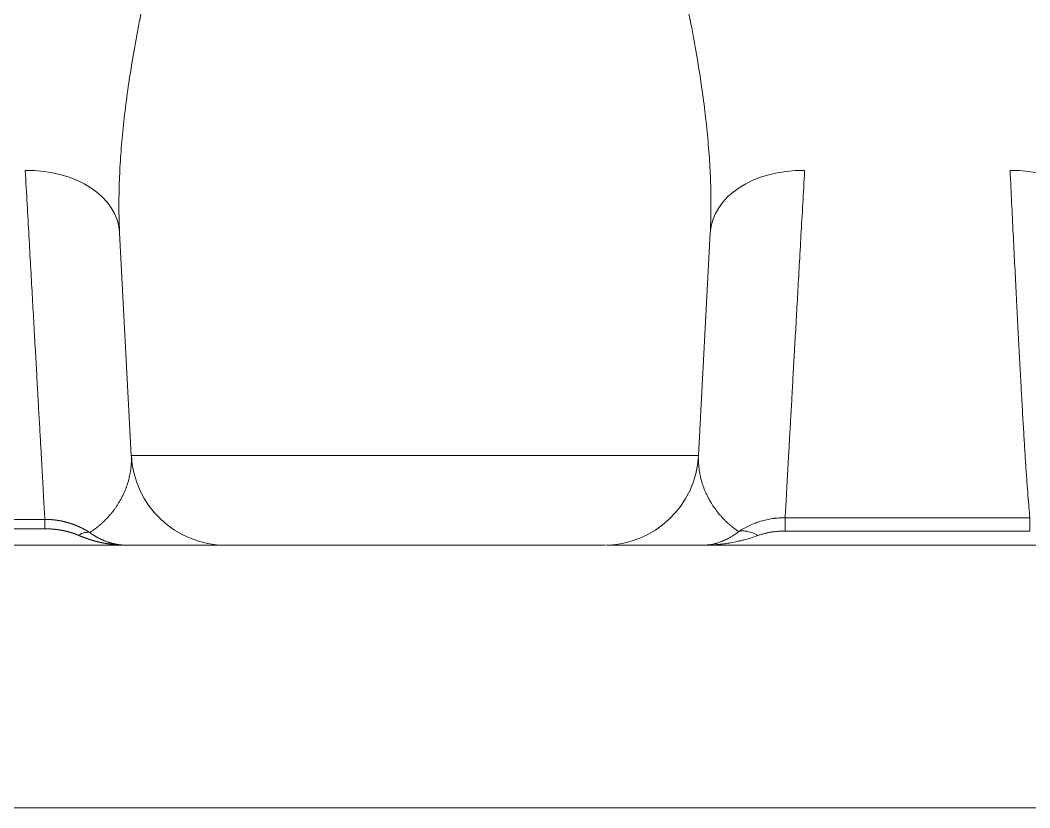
# Model space of a CAD drawing. Header units: millimetres. Extents: x 4664 to 8864, y -38 to 2932.
# Drawn here: x 5181.1 to 5292.7, y 997.1 to 1084.1 of the extents above; entities that cross this region are included whole.
import ezdxf

# ---------------------------------------------------------------- set-up
doc = ezdxf.new("R2010")
doc.units = ezdxf.units.MM

msp = doc.modelspace()

# ---------------------------------------------------------------- linework, layer by layer
at = {"lineweight": 5}
for p, q in [((5193.39, 1035.98), (5192.1, 1060.61)), ((5256.09, 1035.98), (5257.38, 1060.61)), ((5193.39, 1035.98), (5256.09, 1035.98)), ((5171.11, 1028.94), (5183.84, 1028.94)), ((5183.84, 1027.9), (5183.84, 1028.94)), ((5265.65, 1029.12), (5292.7, 1029.12)), ((5183.84, 1027.9), (5171.11, 1027.9)), ((5292.7, 1027.65), (5265.65, 1027.65)), ((5192.86, 1026.08), (5136.52, 1026.08)), ((5245.65, 1026.08), (5203.83, 1026.08)), ((5301.82, 1026.08), (5256.52, 1026.08)), ((5120.81, 997.06), (5546.38, 997.06))]:
    msp.add_line(p, q, dxfattribs=at)
for centre, start, end in [((5203.83, 1036.53), 183, 270), ((5245.65, 1036.53), 270, 357)]:
    msp.add_arc(centre, 10.45, start, end, dxfattribs=at)
for centre, major_axis, ratio, start_param, end_param in [((5181.67, 1060.06), (-10.43, -0.55), 0.71063, 3.141593, 4.675164), ((5267.81, 1060.06), (-10.43, 0.55), 0.71063, 4.749614, 6.283185), ((5290.52, 1060.06), (-10.43, -0.55), 0.71063, 3.141593, 4.675164), ((5187.56, 1025.22), (1.49, 2.15), 0.541066, 0.194787, 0.908101)]:
    msp.add_ellipse(centre, major_axis=major_axis, ratio=ratio, start_param=start_param, end_param=end_param, dxfattribs=at)
for points, knots in [([(5211.73, 1162.59), (5211.74, 1162.03), (5211.75, 1160.9), (5211.72, 1159.2), (5211.66, 1157.48), (5211.55, 1155.75), (5211.4, 1154), (5211.22, 1152.24), (5211.07, 1151.05), (5210.94, 1150.16), (5210.88, 1149.71), (5210.8, 1149.19), (5210.76, 1148.92), (5210.74, 1148.79), (5210.73, 1148.73), (5210.73, 1148.69), (5210.72, 1148.68), (5210.72, 1148.67), (5210.72, 1148.67), (5210.72, 1148.66), (5210.72, 1148.66), (5210.72, 1148.66), (5210.72, 1148.66), (5210.72, 1148.66), (5210.72, 1148.66), (5210.56, 1147.62), (5210.38, 1146.56), (5209.97, 1144.4), (5209.75, 1143.29), (5209.27, 1141.04), (5209.02, 1139.89), (5208.6, 1138.14), (5208.46, 1137.55), (5208.24, 1136.65), (5208.13, 1136.2), (5208, 1135.68), (5207.93, 1135.41), (5207.9, 1135.28), (5207.88, 1135.21), (5207.87, 1135.18), (5207.87, 1135.16), (5207.87, 1135.15), (5207.87, 1135.15), (5207.87, 1135.15), (5207.87, 1135.15), (5207.87, 1135.15), (5207.87, 1135.15), (5207.87, 1135.15), (5207.87, 1135.15), (5207.61, 1134.14), (5207.35, 1133.13), (5206.81, 1131.08), (5206.53, 1130.05), (5205.95, 1127.96), (5205.66, 1126.9), (5205.06, 1124.77), (5204.75, 1123.7), (5204.13, 1121.52), (5203.81, 1120.43), (5203.17, 1118.22), (5202.85, 1117.1), (5202.19, 1114.84), (5201.86, 1113.71), (5201.37, 1111.99), (5201.2, 1111.41), (5200.95, 1110.54), (5200.83, 1110.11), (5200.68, 1109.6), (5200.61, 1109.34), (5200.57, 1109.22), (5200.56, 1109.15), (5200.55, 1109.12), (5200.54, 1109.1), (5200.54, 1109.1), (5200.54, 1109.09), (5200.54, 1109.09), (5200.54, 1109.09), (5200.54, 1109.09), (5200.54, 1109.09), (5200.54, 1109.09), (5200.22, 1107.98), (5199.6, 1105.77), (5198.71, 1102.51), (5197.85, 1099.31), (5197.31, 1097.21), (5196.79, 1095.13), (5196.53, 1094.1), (5196.04, 1092.05), (5195.8, 1091.04), (5195.34, 1089.03), (5195.13, 1088.03), (5194.81, 1086.55), (5194.71, 1086.05), (5194.56, 1085.32), (5194.48, 1084.95), (5194.4, 1084.53), (5194.36, 1084.32), (5194.34, 1084.21), (5194.32, 1084.16), (5194.32, 1084.13), (5194.32, 1084.12), (5194.32, 1084.11), (5194.32, 1084.11), (5194.31, 1084.1), (5194.31, 1084.1), (5194.31, 1084.1), (5194.31, 1084.1), (5194.31, 1084.1), (5194.31, 1084.1), (5194.09, 1082.97), (5193.89, 1081.86), (5193.51, 1079.68), (5193.33, 1078.6), (5193.01, 1076.5), (5192.87, 1075.46), (5192.62, 1073.43), (5192.51, 1072.43), (5192.32, 1070.47), (5192.24, 1069.51), (5192.12, 1067.63), (5192.08, 1066.7), (5192.03, 1064.9), (5192.02, 1064.01), (5192.03, 1062.28), (5192.06, 1061.43), (5192.1, 1060.61)], [0, 0, 0, 0, 0.015625, 0.03125, 0.046875, 0.0625, 0.078125, 0.09375, 0.109375, 0.109375, 0.117187, 0.121094, 0.123047, 0.124023, 0.124512, 0.124756, 0.124878, 0.124939, 0.124969, 0.124985, 0.124992, 0.124996, 0.124998, 0.124998, 0.125, 0.125, 0.15625, 0.15625, 0.1875, 0.1875, 0.21875, 0.21875, 0.234375, 0.234375, 0.242187, 0.246094, 0.248047, 0.249023, 0.249512, 0.249756, 0.249878, 0.249939, 0.249969, 0.249985, 0.249992, 0.249996, 0.249998, 0.249998, 0.25, 0.25, 0.28125, 0.28125, 0.3125, 0.3125, 0.34375, 0.34375, 0.375, 0.375, 0.40625, 0.40625, 0.4375, 0.4375, 0.46875, 0.46875, 0.484375, 0.484375, 0.492187, 0.496094, 0.498047, 0.499023, 0.499512, 0.499756, 0.499878, 0.499939, 0.499969, 0.499985, 0.499992, 0.499996, 0.499996, 0.5, 0.5, 0.53125, 0.5625, 0.59375, 0.625, 0.625, 0.65625, 0.65625, 0.6875, 0.6875, 0.71875, 0.71875, 0.734375, 0.734375, 0.742187, 0.746094, 0.748047, 0.749023, 0.749512, 0.749756, 0.749878, 0.749939, 0.749969, 0.749985, 0.749992, 0.749996, 0.749998, 0.749998, 0.75, 0.75, 0.78125, 0.78125, 0.8125, 0.8125, 0.84375, 0.84375, 0.875, 0.875, 0.90625, 0.90625, 0.9375, 0.9375, 0.96875, 0.96875, 1, 1, 1, 1]), ([(5257.38, 1060.61), (5257.42, 1061.43), (5257.47, 1063.13), (5257.45, 1064.9), (5257.4, 1066.7), (5257.36, 1067.63), (5257.24, 1069.51), (5257.16, 1070.47), (5256.97, 1072.43), (5256.86, 1073.42), (5256.61, 1075.46), (5256.47, 1076.49), (5256.15, 1078.6), (5255.97, 1079.68), (5255.69, 1081.31), (5255.54, 1082.14), (5255.36, 1083.12), (5255.26, 1083.61), (5255.21, 1083.85), (5255.19, 1083.98), (5255.18, 1084.04), (5255.17, 1084.07), (5255.17, 1084.09), (5255.17, 1084.09), (5255.17, 1084.1), (5255.17, 1084.1), (5255.17, 1084.1), (5255.17, 1084.1), (5255.17, 1084.1), (5255.17, 1084.1), (5255.17, 1084.1), (5254.98, 1085.07), (5254.77, 1086.05), (5254.35, 1088.03), (5254.13, 1089.02), (5253.68, 1091.03), (5253.44, 1092.05), (5252.95, 1094.09), (5252.69, 1095.13), (5252.17, 1097.21), (5251.63, 1099.31), (5250.77, 1102.51), (5250.18, 1104.68), (5249.72, 1106.32), (5249.49, 1107.15), (5249.22, 1108.11), (5249.08, 1108.6), (5249.01, 1108.84), (5248.98, 1108.96), (5248.96, 1109.02), (5248.95, 1109.05), (5248.95, 1109.07), (5248.95, 1109.08), (5248.94, 1109.08), (5248.94, 1109.08), (5248.94, 1109.08), (5248.94, 1109.08), (5248.94, 1109.08), (5248.94, 1109.08), (5248.61, 1110.25), (5248.28, 1111.41), (5247.62, 1113.7), (5247.29, 1114.84), (5246.64, 1117.09), (5246.31, 1118.21), (5245.67, 1120.42), (5245.35, 1121.52), (5244.73, 1123.69), (5244.42, 1124.76), (5243.82, 1126.89), (5243.53, 1127.95), (5242.96, 1130.04), (5242.68, 1131.07), (5242.27, 1132.61), (5242.13, 1133.12), (5241.94, 1133.88), (5241.84, 1134.26), (5241.73, 1134.7), (5241.67, 1134.92), (5241.64, 1135.03), (5241.63, 1135.08), (5241.62, 1135.11), (5241.62, 1135.13), (5241.62, 1135.13), (5241.62, 1135.14), (5241.61, 1135.14), (5241.61, 1135.14), (5241.61, 1135.14), (5241.61, 1135.14), (5241.61, 1135.14), (5241.61, 1135.14), (5241.31, 1136.35), (5241.01, 1137.54), (5240.46, 1139.88), (5240.21, 1141.03), (5239.73, 1143.28), (5239.51, 1144.39), (5239.2, 1146.01), (5239.11, 1146.55), (5238.97, 1147.34), (5238.9, 1147.74), (5238.83, 1148.2), (5238.79, 1148.43), (5238.78, 1148.54), (5238.77, 1148.6), (5238.76, 1148.62), (5238.76, 1148.64), (5238.76, 1148.65), (5238.76, 1148.65), (5238.76, 1148.65), (5238.76, 1148.65), (5238.76, 1148.65), (5238.76, 1148.65), (5238.76, 1148.65), (5238.76, 1148.65), (5238.66, 1149.25), (5238.49, 1150.45), (5238.26, 1152.23), (5238.08, 1154), (5237.93, 1155.74), (5237.82, 1157.48), (5237.76, 1159.2), (5237.73, 1160.9), (5237.74, 1162.03), (5237.75, 1162.59)], [0, 0, 0, 0, 0.03125, 0.0625, 0.0625, 0.09375, 0.09375, 0.125, 0.125, 0.15625, 0.15625, 0.1875, 0.1875, 0.21875, 0.21875, 0.234375, 0.242187, 0.246094, 0.248047, 0.249023, 0.249512, 0.249756, 0.249878, 0.249939, 0.249969, 0.249985, 0.249992, 0.249996, 0.249998, 0.249998, 0.25, 0.25, 0.28125, 0.28125, 0.3125, 0.3125, 0.34375, 0.34375, 0.375, 0.375, 0.40625, 0.4375, 0.46875, 0.46875, 0.484375, 0.492187, 0.496094, 0.498047, 0.499023, 0.499512, 0.499756, 0.499878, 0.499939, 0.499969, 0.499985, 0.499992, 0.499996, 0.499996, 0.5, 0.5, 0.53125, 0.53125, 0.5625, 0.5625, 0.59375, 0.59375, 0.625, 0.625, 0.65625, 0.65625, 0.6875, 0.6875, 0.71875, 0.71875, 0.734375, 0.734375, 0.742187, 0.746094, 0.748047, 0.749023, 0.749512, 0.749756, 0.749878, 0.749939, 0.749969, 0.749985, 0.749992, 0.749996, 0.749998, 0.749998, 0.75, 0.75, 0.78125, 0.78125, 0.8125, 0.8125, 0.84375, 0.84375, 0.859375, 0.859375, 0.867187, 0.871094, 0.873047, 0.874023, 0.874512, 0.874756, 0.874878, 0.874939, 0.874969, 0.874985, 0.874992, 0.874996, 0.874998, 0.874998, 0.875, 0.875, 0.890625, 0.90625, 0.921875, 0.9375, 0.953125, 0.96875, 0.984375, 1, 1, 1, 1]), ([(5183.84, 1028.94), (5183.82, 1029.27), (5183.78, 1030.01), (5183.7, 1031.3), (5183.62, 1032.77), (5183.53, 1034.43), (5183.43, 1036.27), (5183.31, 1038.3), (5183.23, 1039.77), (5183.16, 1040.92), (5183.14, 1041.32), (5183.11, 1041.91), (5183.09, 1042.22), (5183.07, 1042.57), (5183.06, 1042.75), (5183.06, 1042.84), (5183.05, 1042.89), (5183.05, 1042.91), (5183.05, 1042.92), (5183.05, 1042.93), (5183.05, 1042.93), (5183.05, 1042.93), (5183.05, 1042.93), (5183.05, 1042.93), (5183.05, 1042.93), (5183.05, 1042.93), (5183.05, 1042.93), (5183.01, 1043.72), (5182.96, 1044.54), (5182.87, 1046.22), (5182.82, 1047.1), (5182.71, 1048.91), (5182.66, 1049.84), (5182.55, 1051.77), (5182.5, 1052.76), (5182.38, 1054.81), (5182.32, 1055.86), (5182.2, 1058.02), (5182.14, 1059.14), (5182.01, 1061.42), (5181.95, 1062.59), (5181.81, 1065), (5181.74, 1066.23), (5181.67, 1067.49)], [0, 0, 0, 0, 0.0625, 0.125, 0.1875, 0.25, 0.3125, 0.375, 0.4375, 0.4375, 0.46875, 0.46875, 0.484375, 0.492188, 0.496094, 0.498047, 0.499023, 0.499512, 0.499756, 0.499878, 0.499939, 0.499969, 0.499985, 0.499992, 0.499996, 0.499996, 0.5, 0.5, 0.5625, 0.5625, 0.625, 0.625, 0.6875, 0.6875, 0.75, 0.75, 0.8125, 0.8125, 0.875, 0.875, 0.9375, 0.9375, 1, 1, 1, 1]), ([(5267.81, 1067.49), (5267.74, 1066.24), (5267.67, 1065.02), (5267.54, 1062.65), (5267.47, 1061.49), (5267.34, 1059.22), (5267.28, 1058.12), (5267.16, 1055.97), (5267.1, 1054.93), (5266.99, 1052.9), (5266.93, 1051.92), (5266.83, 1050), (5266.77, 1049.08), (5266.67, 1047.28), (5266.62, 1046.41), (5266.53, 1044.73), (5266.48, 1043.92), (5266.43, 1042.94), (5266.42, 1042.7), (5266.4, 1042.44), (5266.4, 1042.35), (5266.39, 1042.31), (5266.39, 1042.29), (5266.39, 1042.28), (5266.39, 1042.28), (5266.39, 1042.28), (5266.39, 1042.28), (5266.39, 1042.28), (5266.39, 1042.28), (5266.39, 1042.28), (5266.39, 1042.28), (5266.39, 1042.17), (5266.36, 1041.67), (5266.33, 1041.18), (5266.27, 1040.03), (5266.18, 1038.56), (5266.07, 1036.53), (5265.96, 1034.68), (5265.87, 1033.01), (5265.79, 1031.53), (5265.71, 1030.22), (5265.67, 1029.47), (5265.65, 1029.12)], [0, 0, 0, 0, 0.0625, 0.0625, 0.125, 0.125, 0.1875, 0.1875, 0.25, 0.25, 0.3125, 0.3125, 0.375, 0.375, 0.4375, 0.4375, 0.5, 0.5, 0.515625, 0.519531, 0.521484, 0.522461, 0.522949, 0.52301, 0.523041, 0.523048, 0.523048, 0.523056, 0.523056, 0.523071, 0.523193, 0.523438, 0.53125, 0.5625, 0.5625, 0.625, 0.6875, 0.75, 0.8125, 0.875, 0.9375, 1, 1, 1, 1]), ([(5292.7, 1029.12), (5292.66, 1029.47), (5292.6, 1030.24), (5292.49, 1031.56), (5292.38, 1033.06), (5292.26, 1034.73), (5292.14, 1036.58), (5292.02, 1038.59), (5291.93, 1040.05), (5291.87, 1041.18), (5291.83, 1041.76), (5291.8, 1042.35), (5291.78, 1042.65), (5291.78, 1042.75), (5291.77, 1042.95), (5291.72, 1043.86), (5291.62, 1045.64), (5291.47, 1048.31), (5291.33, 1051.14), (5291.18, 1054.12), (5291.02, 1057.24), (5290.86, 1060.51), (5290.69, 1063.92), (5290.58, 1066.29), (5290.52, 1067.49)], [0, 0, 0, 0, 0.0625, 0.125, 0.1875, 0.25, 0.3125, 0.375, 0.4375, 0.4375, 0.46875, 0.484375, 0.484375, 0.492188, 0.492188, 0.5, 0.5625, 0.625, 0.6875, 0.75, 0.8125, 0.875, 0.9375, 1, 1, 1, 1]), ([(5188.79, 1027.48), (5188.8, 1027.48), (5188.81, 1027.49), (5188.83, 1027.5), (5188.84, 1027.51), (5188.86, 1027.52), (5188.88, 1027.54), (5188.89, 1027.55), (5188.91, 1027.56), (5188.93, 1027.57), (5188.94, 1027.58), (5188.96, 1027.59), (5188.98, 1027.6), (5188.99, 1027.61), (5189.01, 1027.62), (5189.03, 1027.63), (5189.04, 1027.64), (5189.06, 1027.66), (5189.07, 1027.67), (5189.09, 1027.68), (5189.11, 1027.69), (5189.12, 1027.7), (5189.14, 1027.71), (5189.15, 1027.72), (5189.17, 1027.73), (5189.19, 1027.74), (5189.2, 1027.75), (5189.22, 1027.77), (5189.23, 1027.78), (5189.25, 1027.79), (5189.26, 1027.8), (5189.28, 1027.81), (5189.3, 1027.82), (5189.31, 1027.83), (5189.33, 1027.84), (5189.34, 1027.85), (5189.36, 1027.87), (5189.37, 1027.88), (5189.39, 1027.89), (5189.4, 1027.9), (5189.42, 1027.91), (5189.43, 1027.92), (5189.45, 1027.93), (5189.46, 1027.94), (5189.48, 1027.96), (5189.49, 1027.97), (5189.51, 1027.98), (5189.52, 1027.99), (5189.54, 1028), (5189.55, 1028.01), (5189.56, 1028.02), (5189.58, 1028.03), (5189.59, 1028.05), (5189.61, 1028.06), (5189.62, 1028.07), (5189.64, 1028.08), (5189.65, 1028.09), (5189.66, 1028.1), (5189.68, 1028.11), (5189.69, 1028.12), (5189.71, 1028.14), (5189.72, 1028.15), (5189.73, 1028.16), (5189.75, 1028.17), (5189.76, 1028.18), (5189.78, 1028.19), (5189.79, 1028.2), (5189.8, 1028.21), (5189.82, 1028.23), (5189.83, 1028.24), (5189.84, 1028.25), (5189.86, 1028.26), (5189.87, 1028.27), (5189.88, 1028.28), (5189.9, 1028.29), (5189.91, 1028.3), (5189.92, 1028.32), (5189.94, 1028.33), (5189.95, 1028.34), (5189.96, 1028.35), (5189.98, 1028.36), (5189.99, 1028.37), (5190, 1028.38), (5190.01, 1028.39), (5190.03, 1028.41), (5190.04, 1028.42), (5190.05, 1028.43), (5190.07, 1028.44), (5190.08, 1028.45), (5190.09, 1028.46), (5190.1, 1028.47), (5190.12, 1028.48), (5190.13, 1028.5), (5190.14, 1028.51), (5190.15, 1028.52), (5190.16, 1028.53), (5190.18, 1028.54), (5190.19, 1028.55), (5190.2, 1028.56), (5190.21, 1028.57), (5190.23, 1028.58), (5190.24, 1028.6), (5190.25, 1028.61), (5190.26, 1028.62), (5190.27, 1028.63), (5190.28, 1028.64), (5190.3, 1028.65), (5190.31, 1028.66), (5190.32, 1028.67), (5190.33, 1028.68), (5190.34, 1028.7), (5190.35, 1028.71), (5190.37, 1028.72), (5190.38, 1028.73), (5190.39, 1028.74), (5190.4, 1028.75), (5190.41, 1028.76), (5190.42, 1028.77), (5190.43, 1028.78), (5190.44, 1028.79), (5190.46, 1028.81), (5190.47, 1028.82), (5190.48, 1028.83), (5190.49, 1028.84), (5190.5, 1028.85), (5190.51, 1028.86), (5190.52, 1028.87), (5190.53, 1028.88), (5190.54, 1028.89), (5190.55, 1028.9), (5190.56, 1028.91), (5190.57, 1028.92), (5190.58, 1028.94), (5190.68, 1029.03), (5190.85, 1029.22), (5191.09, 1029.49), (5191.32, 1029.77), (5191.53, 1030.05), (5191.72, 1030.33), (5191.9, 1030.61), (5192.05, 1030.85), (5192.17, 1031.05), (5192.26, 1031.22), (5192.35, 1031.39), (5192.44, 1031.56), (5192.52, 1031.73), (5192.6, 1031.9), (5192.67, 1032.07), (5192.74, 1032.24), (5192.81, 1032.41), (5192.87, 1032.58), (5192.93, 1032.75), (5192.98, 1032.91), (5193.04, 1033.08), (5193.1, 1033.3), (5193.17, 1033.58), (5193.24, 1033.91), (5193.3, 1034.24), (5193.35, 1034.58), (5193.38, 1034.92), (5193.4, 1035.21), (5193.4, 1035.44), (5193.4, 1035.59), (5193.4, 1035.71), (5193.4, 1035.79), (5193.4, 1035.85), (5193.4, 1035.88), (5193.4, 1035.91), (5193.4, 1035.93), (5193.4, 1035.95), (5193.39, 1035.96), (5193.39, 1035.96), (5193.39, 1035.97), (5193.39, 1035.97), (5193.39, 1035.98), (5193.39, 1035.98), (5193.39, 1035.98), (5193.39, 1035.98), (5193.39, 1035.98)], [0, 0, 0, 0, 0.002215, 0.004426, 0.006632, 0.008832, 0.011028, 0.01322, 0.015406, 0.017587, 0.019764, 0.021936, 0.024103, 0.026265, 0.028422, 0.030575, 0.032722, 0.034865, 0.037003, 0.039136, 0.041264, 0.043387, 0.045506, 0.047619, 0.049728, 0.051832, 0.053931, 0.056025, 0.058115, 0.060199, 0.062279, 0.064354, 0.066424, 0.068489, 0.070549, 0.072604, 0.074655, 0.0767, 0.078741, 0.080777, 0.082808, 0.084834, 0.086855, 0.088871, 0.090883, 0.09289, 0.094891, 0.096888, 0.09888, 0.100867, 0.10285, 0.104827, 0.1068, 0.108767, 0.11073, 0.112688, 0.114641, 0.116589, 0.118532, 0.120471, 0.122404, 0.124333, 0.126256, 0.128175, 0.130089, 0.131998, 0.133902, 0.135802, 0.137696, 0.139586, 0.14147, 0.14335, 0.145225, 0.147094, 0.148959, 0.15082, 0.152675, 0.154525, 0.15637, 0.158211, 0.160047, 0.161877, 0.163703, 0.165524, 0.16734, 0.169151, 0.170957, 0.172758, 0.174555, 0.176346, 0.178133, 0.179914, 0.181691, 0.183463, 0.18523, 0.186992, 0.188749, 0.190501, 0.192248, 0.19399, 0.195727, 0.19746, 0.199187, 0.20091, 0.202628, 0.20434, 0.206048, 0.207751, 0.209449, 0.211142, 0.21283, 0.214513, 0.216191, 0.217865, 0.219533, 0.221196, 0.222855, 0.224508, 0.226157, 0.227801, 0.229439, 0.231073, 0.232702, 0.234326, 0.235945, 0.237559, 0.239168, 0.240772, 0.242371, 0.243965, 0.245555, 0.247139, 0.248718, 0.250293, 0.289638, 0.327782, 0.364719, 0.400444, 0.434953, 0.468239, 0.500297, 0.519764, 0.538982, 0.55795, 0.576668, 0.595135, 0.61335, 0.631313, 0.649023, 0.666479, 0.683681, 0.700628, 0.71732, 0.733754, 0.749932, 0.782356, 0.813984, 0.84481, 0.874831, 0.90655, 0.937367, 0.953132, 0.968669, 0.976527, 0.984331, 0.988253, 0.992165, 0.994123, 0.996082, 0.99706, 0.998041, 0.99856, 0.998999, 0.999358, 0.999638, 0.999838, 0.999959, 1, 1, 1, 1]), ([(5256.07, 1035.62), (5256.07, 1035.61), (5256.07, 1035.55), (5256.08, 1035.42), (5256.08, 1035.18), (5256.1, 1034.88), (5256.14, 1034.52), (5256.19, 1034.18), (5256.25, 1033.84), (5256.33, 1033.49), (5256.42, 1033.15), (5256.53, 1032.8), (5256.65, 1032.46), (5256.79, 1032.11), (5256.94, 1031.76), (5257.11, 1031.41), (5257.3, 1031.06), (5257.46, 1030.79), (5257.59, 1030.58), (5257.68, 1030.44), (5257.78, 1030.3), (5257.87, 1030.16), (5257.98, 1030.02), (5258.08, 1029.88), (5258.19, 1029.74), (5258.31, 1029.59), (5258.42, 1029.45), (5258.55, 1029.31), (5258.67, 1029.17), (5258.8, 1029.03), (5258.94, 1028.89), (5259.04, 1028.79), (5259.1, 1028.73), (5259.12, 1028.71), (5259.14, 1028.69), (5259.16, 1028.67), (5259.19, 1028.65), (5259.21, 1028.63), (5259.23, 1028.61), (5259.25, 1028.58), (5259.28, 1028.56), (5259.3, 1028.54), (5259.32, 1028.52), (5259.35, 1028.5), (5259.37, 1028.48), (5259.4, 1028.45), (5259.42, 1028.43), (5259.45, 1028.41), (5259.47, 1028.39), (5259.49, 1028.37), (5259.52, 1028.35), (5259.55, 1028.32), (5259.57, 1028.3), (5259.6, 1028.28), (5259.62, 1028.26), (5259.65, 1028.24), (5259.68, 1028.21), (5259.7, 1028.19), (5259.73, 1028.17), (5259.76, 1028.15), (5259.79, 1028.12), (5259.81, 1028.1), (5259.84, 1028.08), (5259.87, 1028.06), (5259.9, 1028.03), (5259.93, 1028.01), (5259.96, 1027.99), (5259.99, 1027.97), (5260.01, 1027.95), (5260.04, 1027.92), (5260.07, 1027.9), (5260.1, 1027.88), (5260.14, 1027.86), (5260.17, 1027.83), (5260.2, 1027.81), (5260.23, 1027.79), (5260.26, 1027.77), (5260.29, 1027.74), (5260.32, 1027.72), (5260.36, 1027.7), (5260.39, 1027.68), (5260.42, 1027.65), (5260.45, 1027.63), (5260.49, 1027.61), (5260.51, 1027.6), (5260.52, 1027.59)], [0, 0, 0, 0, 0.000816, 0.017852, 0.035159, 0.068947, 0.103767, 0.136655, 0.170459, 0.205173, 0.240792, 0.276441, 0.313261, 0.351245, 0.390386, 0.430678, 0.472116, 0.514693, 0.531961, 0.549589, 0.567579, 0.585927, 0.604635, 0.6237, 0.643123, 0.662902, 0.683037, 0.703526, 0.72437, 0.745567, 0.767117, 0.789018, 0.792336, 0.795679, 0.799048, 0.802443, 0.805863, 0.809309, 0.81278, 0.816277, 0.8198, 0.823348, 0.826922, 0.830522, 0.834147, 0.837797, 0.841473, 0.845175, 0.848902, 0.852655, 0.856433, 0.860237, 0.864066, 0.867921, 0.871801, 0.875707, 0.879638, 0.883594, 0.887576, 0.891583, 0.895616, 0.899674, 0.903758, 0.907867, 0.912001, 0.916161, 0.920346, 0.924556, 0.928792, 0.933053, 0.937339, 0.941651, 0.945988, 0.95035, 0.954737, 0.95915, 0.963588, 0.968051, 0.97254, 0.977053, 0.981592, 0.986156, 0.990746, 0.99536, 1, 1, 1, 1]), ([(5183.84, 1028.94), (5183.84, 1028.94), (5183.86, 1028.94), (5183.88, 1028.94), (5183.89, 1028.94), (5183.91, 1028.94), (5183.93, 1028.94), (5183.95, 1028.94), (5183.97, 1028.93), (5183.99, 1028.93), (5184.01, 1028.93), (5184.03, 1028.93), (5184.04, 1028.93), (5184.06, 1028.93), (5184.08, 1028.93), (5184.1, 1028.93), (5184.12, 1028.93), (5184.14, 1028.93), (5184.16, 1028.93), (5184.18, 1028.93), (5184.19, 1028.93), (5184.21, 1028.93), (5184.23, 1028.93), (5184.25, 1028.93), (5184.27, 1028.93), (5184.29, 1028.93), (5184.31, 1028.92), (5184.33, 1028.92), (5184.34, 1028.92), (5184.36, 1028.92), (5184.38, 1028.92), (5184.4, 1028.92), (5184.42, 1028.92), (5184.44, 1028.92), (5184.46, 1028.92), (5184.47, 1028.91), (5184.49, 1028.91), (5184.51, 1028.91), (5184.53, 1028.91), (5184.55, 1028.91), (5184.57, 1028.91), (5184.59, 1028.91), (5184.6, 1028.9), (5184.62, 1028.9), (5184.64, 1028.9), (5184.66, 1028.9), (5184.68, 1028.9), (5184.7, 1028.9), (5184.71, 1028.89), (5184.73, 1028.89), (5184.75, 1028.89), (5184.77, 1028.89), (5184.79, 1028.89), (5184.81, 1028.89), (5184.82, 1028.88), (5184.84, 1028.88), (5184.86, 1028.88), (5184.88, 1028.88), (5184.9, 1028.88), (5184.92, 1028.87), (5184.93, 1028.87), (5184.95, 1028.87), (5184.97, 1028.87), (5184.99, 1028.86), (5185.01, 1028.86), (5185.03, 1028.86), (5185.04, 1028.86), (5185.06, 1028.85), (5185.08, 1028.85), (5185.1, 1028.85), (5185.12, 1028.85), (5185.14, 1028.84), (5185.15, 1028.84), (5185.17, 1028.84), (5185.19, 1028.84), (5185.21, 1028.83), (5185.23, 1028.83), (5185.24, 1028.83), (5185.26, 1028.83), (5185.28, 1028.82), (5185.3, 1028.82), (5185.32, 1028.82), (5185.33, 1028.81), (5185.35, 1028.81), (5185.37, 1028.81), (5185.39, 1028.81), (5185.41, 1028.8), (5185.42, 1028.8), (5185.44, 1028.8), (5185.46, 1028.79), (5185.48, 1028.79), (5185.5, 1028.79), (5185.51, 1028.78), (5185.53, 1028.78), (5185.55, 1028.78), (5185.57, 1028.77), (5185.58, 1028.77), (5185.6, 1028.77), (5185.62, 1028.76), (5185.64, 1028.76), (5185.66, 1028.76), (5185.67, 1028.75), (5185.69, 1028.75), (5185.71, 1028.74), (5185.73, 1028.74), (5185.74, 1028.74), (5185.76, 1028.73), (5185.78, 1028.73), (5185.8, 1028.73), (5185.81, 1028.72), (5185.83, 1028.72), (5185.85, 1028.71), (5185.87, 1028.71), (5185.88, 1028.71), (5185.9, 1028.7), (5185.92, 1028.7), (5185.94, 1028.69), (5185.95, 1028.69), (5185.97, 1028.69), (5185.99, 1028.68), (5186.01, 1028.68), (5186.02, 1028.67), (5186.04, 1028.67), (5186.06, 1028.66), (5186.08, 1028.66), (5186.09, 1028.66), (5186.11, 1028.65), (5186.13, 1028.65), (5186.15, 1028.64), (5186.16, 1028.64), (5186.18, 1028.63), (5186.2, 1028.63), (5186.21, 1028.62), (5186.23, 1028.62), (5186.25, 1028.62), (5186.27, 1028.61), (5186.28, 1028.61), (5186.3, 1028.6), (5186.32, 1028.6), (5186.33, 1028.59), (5186.35, 1028.59), (5186.37, 1028.58), (5186.38, 1028.58), (5186.4, 1028.57), (5186.42, 1028.57), (5186.44, 1028.56), (5186.45, 1028.56), (5186.47, 1028.55), (5186.5, 1028.54), (5186.53, 1028.53), (5186.56, 1028.52), (5186.6, 1028.51), (5186.63, 1028.5), (5186.66, 1028.49), (5186.69, 1028.48), (5186.72, 1028.47), (5186.75, 1028.46), (5186.78, 1028.45), (5186.81, 1028.44), (5186.84, 1028.43), (5186.88, 1028.42), (5186.91, 1028.41), (5186.94, 1028.4), (5186.97, 1028.39), (5187, 1028.38), (5187.03, 1028.37), (5187.06, 1028.35), (5187.09, 1028.34), (5187.12, 1028.33), (5187.15, 1028.32), (5187.18, 1028.31), (5187.21, 1028.3), (5187.23, 1028.29), (5187.26, 1028.27), (5187.29, 1028.26), (5187.32, 1028.25), (5187.35, 1028.24), (5187.38, 1028.23), (5187.41, 1028.21), (5187.44, 1028.2), (5187.47, 1028.19), (5187.49, 1028.18), (5187.52, 1028.17), (5187.55, 1028.15), (5187.58, 1028.14), (5187.61, 1028.13), (5187.63, 1028.12), (5187.66, 1028.1), (5187.69, 1028.09), (5187.72, 1028.08), (5187.74, 1028.06), (5187.77, 1028.05), (5187.8, 1028.04), (5187.83, 1028.03), (5187.85, 1028.01), (5187.88, 1028), (5187.91, 1027.99), (5187.93, 1027.97), (5187.96, 1027.96), (5187.99, 1027.95), (5188.01, 1027.93), (5188.04, 1027.92), (5188.06, 1027.91), (5188.09, 1027.89), (5188.12, 1027.88), (5188.14, 1027.86), (5188.17, 1027.85), (5188.19, 1027.84), (5188.22, 1027.82), (5188.24, 1027.81), (5188.27, 1027.8), (5188.29, 1027.78), (5188.32, 1027.77), (5188.34, 1027.75), (5188.37, 1027.74), (5188.39, 1027.73), (5188.42, 1027.71), (5188.44, 1027.7), (5188.47, 1027.68), (5188.49, 1027.67), (5188.51, 1027.65), (5188.54, 1027.64), (5188.56, 1027.63), (5188.58, 1027.61), (5188.61, 1027.6), (5188.63, 1027.58), (5188.66, 1027.57), (5188.68, 1027.55), (5188.7, 1027.54), (5188.72, 1027.52), (5188.75, 1027.51), (5188.77, 1027.5), (5188.78, 1027.49), (5188.79, 1027.48)], [0, 0, 0, 0, 0.003511, 0.007021, 0.01053, 0.014038, 0.017545, 0.021051, 0.024556, 0.028059, 0.031562, 0.035063, 0.038564, 0.042063, 0.045561, 0.049058, 0.052554, 0.056049, 0.059543, 0.063035, 0.066527, 0.070017, 0.073506, 0.076994, 0.080481, 0.083967, 0.087452, 0.090935, 0.094418, 0.097899, 0.101379, 0.104858, 0.108336, 0.111812, 0.115288, 0.118762, 0.122235, 0.125707, 0.129177, 0.132647, 0.136115, 0.139582, 0.143048, 0.146513, 0.149976, 0.153438, 0.156899, 0.160359, 0.163818, 0.167275, 0.170731, 0.174186, 0.17764, 0.181092, 0.184544, 0.187993, 0.191442, 0.19489, 0.198336, 0.201781, 0.205225, 0.208667, 0.212108, 0.215548, 0.218987, 0.222424, 0.22586, 0.229295, 0.232729, 0.236161, 0.239592, 0.243022, 0.24645, 0.249878, 0.253304, 0.256728, 0.260151, 0.263573, 0.266994, 0.270413, 0.273831, 0.277248, 0.280664, 0.284078, 0.287491, 0.290902, 0.294312, 0.297721, 0.301129, 0.304535, 0.30794, 0.311343, 0.314746, 0.318147, 0.321546, 0.324944, 0.328341, 0.331737, 0.335131, 0.338524, 0.341915, 0.345306, 0.348694, 0.352082, 0.355468, 0.358853, 0.362236, 0.365618, 0.368999, 0.372378, 0.375756, 0.379133, 0.382508, 0.385882, 0.389255, 0.392626, 0.395996, 0.399364, 0.402731, 0.406097, 0.409461, 0.412824, 0.416186, 0.419546, 0.422905, 0.426263, 0.429619, 0.432973, 0.436327, 0.439679, 0.443029, 0.446379, 0.449727, 0.453073, 0.456418, 0.459762, 0.463104, 0.466445, 0.469785, 0.473123, 0.47646, 0.479795, 0.48313, 0.486462, 0.489794, 0.493124, 0.496452, 0.499779, 0.506065, 0.512341, 0.518606, 0.524862, 0.531108, 0.537344, 0.54357, 0.549786, 0.555992, 0.562188, 0.568375, 0.574551, 0.580718, 0.586874, 0.593021, 0.599158, 0.605285, 0.611402, 0.617509, 0.623606, 0.629694, 0.635771, 0.641839, 0.647897, 0.653945, 0.659983, 0.666011, 0.67203, 0.678039, 0.684038, 0.690028, 0.696008, 0.701978, 0.707938, 0.713889, 0.71983, 0.725762, 0.731684, 0.737597, 0.7435, 0.749394, 0.755278, 0.761153, 0.767018, 0.772875, 0.778722, 0.784559, 0.790388, 0.796207, 0.802017, 0.807818, 0.81361, 0.819393, 0.825167, 0.830932, 0.836688, 0.842436, 0.848174, 0.853904, 0.859625, 0.865338, 0.871042, 0.876737, 0.882424, 0.888103, 0.893773, 0.899435, 0.905088, 0.910734, 0.916371, 0.922, 0.927622, 0.933235, 0.93884, 0.944438, 0.950028, 0.95561, 0.961185, 0.966752, 0.972311, 0.977864, 0.983408, 0.988946, 0.994477, 1, 1, 1, 1]), ([(5260.52, 1027.59), (5260.61, 1027.65), (5260.7, 1027.71), (5260.89, 1027.82), (5260.99, 1027.88), (5261.18, 1027.98), (5261.27, 1028.04), (5261.47, 1028.14), (5261.57, 1028.19), (5261.87, 1028.33), (5262.08, 1028.42), (5262.32, 1028.51), (5262.35, 1028.52), (5262.4, 1028.54), (5262.48, 1028.57), (5262.56, 1028.6), (5262.72, 1028.65), (5262.83, 1028.69), (5263.16, 1028.79), (5263.38, 1028.85), (5263.82, 1028.95), (5264.05, 1028.99), (5264.33, 1029.03), (5264.39, 1029.04), (5264.47, 1029.05), (5264.5, 1029.05), (5264.56, 1029.06), (5264.7, 1029.08), (5264.96, 1029.1), (5265.19, 1029.11), (5265.36, 1029.12), (5265.42, 1029.12), (5265.54, 1029.12), (5265.59, 1029.12), (5265.65, 1029.12)], [0, 0, 0, 0, 0.0625, 0.0625, 0.125, 0.125, 0.1875, 0.1875, 0.25, 0.25, 0.375, 0.375, 0.390625, 0.390625, 0.40625, 0.4375, 0.4375, 0.5, 0.5, 0.625, 0.625, 0.75, 0.75, 0.78125, 0.78125, 0.796875, 0.796875, 0.8125, 0.875, 0.9375, 0.9375, 0.96875, 0.96875, 1, 1, 1, 1]), ([(5265.65, 1027.65), (5265.65, 1027.74), (5265.65, 1027.92), (5265.65, 1028.09), (5265.65, 1028.25), (5265.65, 1028.32), (5265.65, 1028.46), (5265.65, 1028.53), (5265.65, 1028.66), (5265.65, 1028.71), (5265.65, 1028.82), (5265.65, 1028.87), (5265.65, 1028.96), (5265.65, 1029), (5265.65, 1029.07), (5265.65, 1029.1), (5265.65, 1029.12)], [0, 0, 0, 0, 0.125, 0.25, 0.25, 0.375, 0.375, 0.5, 0.5, 0.625, 0.625, 0.75, 0.75, 0.875, 0.875, 1, 1, 1, 1]), ([(5292.7, 1027.65), (5292.7, 1027.74), (5292.7, 1027.92), (5292.7, 1028.09), (5292.7, 1028.25), (5292.7, 1028.32), (5292.7, 1028.46), (5292.7, 1028.53), (5292.7, 1028.66), (5292.7, 1028.71), (5292.7, 1028.82), (5292.7, 1028.87), (5292.7, 1028.96), (5292.7, 1029), (5292.7, 1029.07), (5292.7, 1029.1), (5292.7, 1029.12)], [0, 0, 0, 0, 0.125, 0.25, 0.25, 0.375, 0.375, 0.5, 0.5, 0.625, 0.625, 0.75, 0.75, 0.875, 0.875, 1, 1, 1, 1]), ([(5187.56, 1027.17), (5187.55, 1027.18), (5187.55, 1027.18), (5187.53, 1027.18), (5187.52, 1027.19), (5187.51, 1027.19), (5187.5, 1027.2), (5187.49, 1027.2), (5187.48, 1027.21), (5187.46, 1027.21), (5187.45, 1027.22), (5187.44, 1027.22), (5187.43, 1027.23), (5187.42, 1027.23), (5187.41, 1027.24), (5187.39, 1027.24), (5187.38, 1027.25), (5187.37, 1027.25), (5187.36, 1027.26), (5187.35, 1027.26), (5187.33, 1027.27), (5187.32, 1027.27), (5187.31, 1027.28), (5187.3, 1027.28), (5187.28, 1027.29), (5187.27, 1027.29), (5187.26, 1027.3), (5187.25, 1027.3), (5187.24, 1027.31), (5187.22, 1027.31), (5187.21, 1027.31), (5187.2, 1027.32), (5187.19, 1027.32), (5187.17, 1027.33), (5187.16, 1027.33), (5187.15, 1027.34), (5187.14, 1027.34), (5187.12, 1027.35), (5187.11, 1027.35), (5187.1, 1027.36), (5187.09, 1027.36), (5187.07, 1027.37), (5187.06, 1027.37), (5187.05, 1027.37), (5187.03, 1027.38), (5187.02, 1027.38), (5187.01, 1027.39), (5187, 1027.39), (5186.98, 1027.4), (5186.97, 1027.4), (5186.96, 1027.41), (5186.94, 1027.41), (5186.93, 1027.41), (5186.92, 1027.42), (5186.9, 1027.42), (5186.89, 1027.43), (5186.88, 1027.43), (5186.87, 1027.44), (5186.85, 1027.44), (5186.84, 1027.44), (5186.83, 1027.45), (5186.81, 1027.45), (5186.8, 1027.46), (5186.79, 1027.46), (5186.77, 1027.47), (5186.76, 1027.47), (5186.74, 1027.47), (5186.73, 1027.48), (5186.72, 1027.48), (5186.7, 1027.49), (5186.69, 1027.49), (5186.68, 1027.5), (5186.66, 1027.5), (5186.65, 1027.5), (5186.64, 1027.51), (5186.62, 1027.51), (5186.61, 1027.52), (5186.59, 1027.52), (5186.58, 1027.52), (5186.57, 1027.53), (5186.55, 1027.53), (5186.54, 1027.54), (5186.52, 1027.54), (5186.51, 1027.54), (5186.5, 1027.55), (5186.48, 1027.55), (5186.47, 1027.55), (5186.45, 1027.56), (5186.44, 1027.56), (5186.43, 1027.57), (5186.41, 1027.57), (5186.4, 1027.57), (5186.38, 1027.58), (5186.37, 1027.58), (5186.35, 1027.59), (5186.34, 1027.59), (5186.32, 1027.59), (5186.31, 1027.6), (5186.3, 1027.6), (5186.28, 1027.6), (5186.27, 1027.61), (5186.25, 1027.61), (5186.24, 1027.61), (5186.22, 1027.62), (5186.21, 1027.62), (5186.19, 1027.63), (5186.18, 1027.63), (5186.16, 1027.63), (5186.15, 1027.64), (5186.13, 1027.64), (5186.12, 1027.64), (5186.1, 1027.65), (5186.09, 1027.65), (5186.07, 1027.65), (5186.06, 1027.66), (5186.04, 1027.66), (5186.03, 1027.66), (5186.01, 1027.67), (5186, 1027.67), (5185.98, 1027.67), (5185.97, 1027.68), (5185.95, 1027.68), (5185.94, 1027.68), (5185.92, 1027.69), (5185.91, 1027.69), (5185.89, 1027.69), (5185.88, 1027.7), (5185.86, 1027.7), (5185.85, 1027.7), (5185.83, 1027.7), (5185.81, 1027.71), (5185.8, 1027.71), (5185.78, 1027.71), (5185.76, 1027.72), (5185.73, 1027.72), (5185.7, 1027.73), (5185.66, 1027.74), (5185.63, 1027.74), (5185.59, 1027.75), (5185.56, 1027.75), (5185.52, 1027.76), (5185.49, 1027.77), (5185.45, 1027.77), (5185.42, 1027.78), (5185.38, 1027.78), (5185.35, 1027.79), (5185.31, 1027.79), (5185.27, 1027.8), (5185.24, 1027.8), (5185.2, 1027.81), (5185.17, 1027.81), (5185.13, 1027.82), (5185.09, 1027.82), (5185.06, 1027.83), (5185.02, 1027.83), (5184.99, 1027.83), (5184.95, 1027.84), (5184.91, 1027.84), (5184.88, 1027.85), (5184.84, 1027.85), (5184.8, 1027.85), (5184.77, 1027.86), (5184.73, 1027.86), (5184.7, 1027.86), (5184.66, 1027.87), (5184.62, 1027.87), (5184.59, 1027.87), (5184.55, 1027.87), (5184.51, 1027.88), (5184.47, 1027.88), (5184.44, 1027.88), (5184.4, 1027.88), (5184.36, 1027.88), (5184.33, 1027.89), (5184.29, 1027.89), (5184.25, 1027.89), (5184.21, 1027.89), (5184.18, 1027.89), (5184.14, 1027.89), (5184.1, 1027.89), (5184.06, 1027.9), (5184.03, 1027.9), (5183.99, 1027.9), (5183.95, 1027.9), (5183.91, 1027.9), (5183.88, 1027.9), (5183.85, 1027.9), (5183.84, 1027.9)], [0, 0, 0, 0, 0.003518, 0.007039, 0.010563, 0.014089, 0.017619, 0.021152, 0.024688, 0.028227, 0.031769, 0.035315, 0.038863, 0.042415, 0.04597, 0.049529, 0.05309, 0.056655, 0.060224, 0.063796, 0.067371, 0.07095, 0.074532, 0.078118, 0.081707, 0.0853, 0.088897, 0.092497, 0.096101, 0.099708, 0.10332, 0.106935, 0.110554, 0.114176, 0.117803, 0.121433, 0.125067, 0.128706, 0.132348, 0.135994, 0.139644, 0.143298, 0.146957, 0.150619, 0.154285, 0.157956, 0.161631, 0.16531, 0.168993, 0.17268, 0.176372, 0.180068, 0.183768, 0.187473, 0.191182, 0.194896, 0.198614, 0.202336, 0.206063, 0.209794, 0.21353, 0.217271, 0.221016, 0.224765, 0.22852, 0.232279, 0.236043, 0.239811, 0.243584, 0.247362, 0.251145, 0.254932, 0.258725, 0.262522, 0.266324, 0.270131, 0.273943, 0.27776, 0.281582, 0.285409, 0.289241, 0.293078, 0.29692, 0.300767, 0.304619, 0.308477, 0.312339, 0.316207, 0.32008, 0.323959, 0.327842, 0.331731, 0.335625, 0.339525, 0.34343, 0.34734, 0.351255, 0.355176, 0.359103, 0.363035, 0.366972, 0.370915, 0.374864, 0.378818, 0.382777, 0.386743, 0.390713, 0.39469, 0.398672, 0.40266, 0.406653, 0.410653, 0.414658, 0.418668, 0.422685, 0.426707, 0.430735, 0.434769, 0.438809, 0.442855, 0.446907, 0.450964, 0.455028, 0.459097, 0.463173, 0.467254, 0.471342, 0.475435, 0.479535, 0.483641, 0.487753, 0.491871, 0.495995, 0.500125, 0.509343, 0.518566, 0.527794, 0.537027, 0.546265, 0.555509, 0.564759, 0.574015, 0.583277, 0.592545, 0.60182, 0.611102, 0.620391, 0.629687, 0.638991, 0.648302, 0.657622, 0.666949, 0.676284, 0.685628, 0.694981, 0.704342, 0.713713, 0.723093, 0.732482, 0.741881, 0.751289, 0.760708, 0.770137, 0.779576, 0.789026, 0.798487, 0.807959, 0.817442, 0.826937, 0.836443, 0.845961, 0.85549, 0.865032, 0.874587, 0.884154, 0.893733, 0.903326, 0.912931, 0.92255, 0.932182, 0.941828, 0.951488, 0.961161, 0.970849, 0.980552, 0.990268, 1, 1, 1, 1]), ([(5192.86, 1026.08), (5192.86, 1026.08), (5192.84, 1026.08), (5192.81, 1026.08), (5192.79, 1026.08), (5192.76, 1026.08), (5192.74, 1026.08), (5192.72, 1026.08), (5192.69, 1026.08), (5192.67, 1026.08), (5192.64, 1026.08), (5192.62, 1026.08), (5192.59, 1026.08), (5192.57, 1026.08), (5192.55, 1026.08), (5192.52, 1026.08), (5192.5, 1026.09), (5192.47, 1026.09), (5192.45, 1026.09), (5192.43, 1026.09), (5192.4, 1026.09), (5192.38, 1026.09), (5192.36, 1026.09), (5192.33, 1026.09), (5192.31, 1026.09), (5192.29, 1026.09), (5192.27, 1026.09), (5192.24, 1026.09), (5192.22, 1026.1), (5192.2, 1026.1), (5192.17, 1026.1), (5192.15, 1026.1), (5192.13, 1026.1), (5192.11, 1026.1), (5192.09, 1026.1), (5192.06, 1026.1), (5192.04, 1026.11), (5192.02, 1026.11), (5192, 1026.11), (5191.98, 1026.11), (5191.96, 1026.11), (5191.93, 1026.11), (5191.91, 1026.11), (5191.89, 1026.12), (5191.87, 1026.12), (5191.85, 1026.12), (5191.83, 1026.12), (5191.81, 1026.12), (5191.79, 1026.12), (5191.77, 1026.13), (5191.74, 1026.13), (5191.72, 1026.13), (5191.7, 1026.13), (5191.68, 1026.13), (5191.66, 1026.13), (5191.64, 1026.14), (5191.62, 1026.14), (5191.6, 1026.14), (5191.58, 1026.14), (5191.56, 1026.14), (5191.54, 1026.15), (5191.52, 1026.15), (5191.5, 1026.15), (5191.48, 1026.15), (5191.47, 1026.15), (5191.45, 1026.16), (5191.43, 1026.16), (5191.41, 1026.16), (5191.39, 1026.16), (5191.37, 1026.16), (5191.35, 1026.17), (5191.33, 1026.17), (5191.31, 1026.17), (5191.3, 1026.17), (5191.28, 1026.17), (5191.26, 1026.18), (5191.24, 1026.18), (5191.22, 1026.18), (5191.2, 1026.18), (5191.19, 1026.19), (5191.17, 1026.19), (5191.15, 1026.19), (5191.13, 1026.19), (5191.12, 1026.19), (5191.1, 1026.2), (5191.08, 1026.2), (5191.06, 1026.2), (5191.05, 1026.2), (5191.03, 1026.21), (5191.01, 1026.21), (5191, 1026.21), (5190.98, 1026.21), (5190.96, 1026.22), (5190.94, 1026.22), (5190.93, 1026.22), (5190.91, 1026.22), (5190.9, 1026.23), (5190.88, 1026.23), (5190.86, 1026.23), (5190.85, 1026.23), (5190.83, 1026.24), (5190.81, 1026.24), (5190.8, 1026.24), (5190.78, 1026.24), (5190.77, 1026.24), (5190.75, 1026.25), (5190.74, 1026.25), (5190.72, 1026.25), (5190.71, 1026.25), (5190.69, 1026.26), (5190.68, 1026.26), (5190.66, 1026.26), (5190.65, 1026.26), (5190.63, 1026.27), (5190.62, 1026.27), (5190.6, 1026.27), (5190.59, 1026.27), (5190.57, 1026.28), (5190.56, 1026.28), (5190.54, 1026.28), (5190.53, 1026.28), (5190.52, 1026.29), (5190.5, 1026.29), (5190.49, 1026.29), (5190.47, 1026.29), (5190.46, 1026.3), (5190.45, 1026.3), (5190.43, 1026.3), (5190.42, 1026.3), (5190.41, 1026.31), (5190.39, 1026.31), (5190.38, 1026.31), (5190.37, 1026.31), (5190.35, 1026.32), (5190.34, 1026.32), (5190.33, 1026.32), (5190.32, 1026.32), (5190.3, 1026.33), (5190.29, 1026.33), (5190.28, 1026.33), (5190.27, 1026.33), (5190.25, 1026.34), (5190.24, 1026.34), (5190.23, 1026.34), (5190.22, 1026.34), (5190.21, 1026.35), (5190.19, 1026.35), (5190.17, 1026.35), (5190.13, 1026.36), (5190.08, 1026.37), (5190.03, 1026.38), (5189.98, 1026.39), (5189.92, 1026.41), (5189.87, 1026.42), (5189.82, 1026.43), (5189.77, 1026.44), (5189.72, 1026.45), (5189.67, 1026.46), (5189.62, 1026.48), (5189.57, 1026.49), (5189.52, 1026.5), (5189.47, 1026.51), (5189.42, 1026.53), (5189.38, 1026.54), (5189.33, 1026.55), (5189.28, 1026.57), (5189.23, 1026.58), (5189.18, 1026.59), (5189.14, 1026.61), (5189.09, 1026.62), (5189.04, 1026.63), (5189, 1026.65), (5188.95, 1026.66), (5188.9, 1026.68), (5188.86, 1026.69), (5188.81, 1026.71), (5188.77, 1026.72), (5188.72, 1026.73), (5188.68, 1026.75), (5188.63, 1026.76), (5188.59, 1026.78), (5188.54, 1026.79), (5188.5, 1026.81), (5188.46, 1026.82), (5188.41, 1026.84), (5188.37, 1026.85), (5188.33, 1026.87), (5188.28, 1026.89), (5188.24, 1026.9), (5188.2, 1026.92), (5188.16, 1026.93), (5188.12, 1026.95), (5188.07, 1026.96), (5188.03, 1026.98), (5187.99, 1027), (5187.95, 1027.01), (5187.91, 1027.03), (5187.87, 1027.04), (5187.83, 1027.06), (5187.79, 1027.08), (5187.75, 1027.09), (5187.71, 1027.11), (5187.67, 1027.13), (5187.63, 1027.14), (5187.6, 1027.16), (5187.57, 1027.17), (5187.56, 1027.17)], [0, 0, 0, 0, 0.004671, 0.009325, 0.013961, 0.018581, 0.023183, 0.027768, 0.032337, 0.036888, 0.041422, 0.045938, 0.050438, 0.054921, 0.059386, 0.063835, 0.068266, 0.07268, 0.077077, 0.081457, 0.08582, 0.090166, 0.094495, 0.098806, 0.103101, 0.107378, 0.111639, 0.115882, 0.120108, 0.124317, 0.128508, 0.132683, 0.136841, 0.140981, 0.145105, 0.149211, 0.1533, 0.157372, 0.161427, 0.165465, 0.169486, 0.17349, 0.177476, 0.181446, 0.185398, 0.189333, 0.193251, 0.197152, 0.201036, 0.204903, 0.208753, 0.212585, 0.216401, 0.220199, 0.22398, 0.227744, 0.231491, 0.235221, 0.238934, 0.24263, 0.246309, 0.24997, 0.253615, 0.257242, 0.260852, 0.264445, 0.268021, 0.27158, 0.275122, 0.278646, 0.282154, 0.285644, 0.289118, 0.292574, 0.296013, 0.299435, 0.30284, 0.306228, 0.309599, 0.312952, 0.316289, 0.319608, 0.32291, 0.326196, 0.329464, 0.332715, 0.335949, 0.339165, 0.342365, 0.345548, 0.348713, 0.351861, 0.354993, 0.358107, 0.361204, 0.364284, 0.367346, 0.370392, 0.373421, 0.376432, 0.379427, 0.382404, 0.385364, 0.388307, 0.391233, 0.394142, 0.397034, 0.399908, 0.402766, 0.405606, 0.40843, 0.411236, 0.414025, 0.416797, 0.419552, 0.42229, 0.42501, 0.427714, 0.4304, 0.43307, 0.435722, 0.438357, 0.440975, 0.443576, 0.44616, 0.448727, 0.451277, 0.453809, 0.456325, 0.458823, 0.461304, 0.463768, 0.466215, 0.468645, 0.471058, 0.473454, 0.475832, 0.478194, 0.480538, 0.482866, 0.485176, 0.487469, 0.489745, 0.492004, 0.494246, 0.49647, 0.498678, 0.500868, 0.510673, 0.520435, 0.530155, 0.539833, 0.549468, 0.559062, 0.568613, 0.578123, 0.58759, 0.597015, 0.606398, 0.615739, 0.625038, 0.634295, 0.643509, 0.652682, 0.661812, 0.670901, 0.679947, 0.688951, 0.697914, 0.706834, 0.715712, 0.724548, 0.733342, 0.742094, 0.750804, 0.759472, 0.768098, 0.776682, 0.785224, 0.793723, 0.802181, 0.810597, 0.818971, 0.827303, 0.835593, 0.843841, 0.852047, 0.860211, 0.868334, 0.876414, 0.884452, 0.892448, 0.900403, 0.908315, 0.916186, 0.924015, 0.931802, 0.939547, 0.94725, 0.954911, 0.962531, 0.970108, 0.977644, 0.985138, 0.99259, 1, 1, 1, 1]), ([(5188.79, 1027.48), (5188.8, 1027.48), (5188.81, 1027.47), (5188.82, 1027.46), (5188.83, 1027.45), (5188.85, 1027.44), (5188.86, 1027.43), (5188.87, 1027.42), (5188.89, 1027.41), (5188.9, 1027.4), (5188.92, 1027.39), (5188.93, 1027.38), (5188.95, 1027.37), (5188.96, 1027.36), (5188.97, 1027.35), (5188.99, 1027.34), (5189, 1027.34), (5189.02, 1027.33), (5189.03, 1027.32), (5189.05, 1027.31), (5189.06, 1027.3), (5189.07, 1027.29), (5189.09, 1027.28), (5189.1, 1027.27), (5189.12, 1027.26), (5189.13, 1027.25), (5189.15, 1027.24), (5189.16, 1027.23), (5189.18, 1027.22), (5189.19, 1027.21), (5189.21, 1027.2), (5189.22, 1027.19), (5189.24, 1027.18), (5189.25, 1027.17), (5189.27, 1027.16), (5189.28, 1027.15), (5189.3, 1027.14), (5189.31, 1027.13), (5189.33, 1027.13), (5189.34, 1027.12), (5189.36, 1027.11), (5189.37, 1027.1), (5189.39, 1027.09), (5189.41, 1027.08), (5189.42, 1027.07), (5189.44, 1027.06), (5189.45, 1027.05), (5189.47, 1027.04), (5189.48, 1027.03), (5189.5, 1027.02), (5189.52, 1027.01), (5189.53, 1027.01), (5189.55, 1027), (5189.56, 1026.99), (5189.58, 1026.98), (5189.6, 1026.97), (5189.61, 1026.96), (5189.63, 1026.95), (5189.64, 1026.94), (5189.66, 1026.93), (5189.68, 1026.92), (5189.69, 1026.92), (5189.71, 1026.91), (5189.73, 1026.9), (5189.74, 1026.89), (5189.76, 1026.88), (5189.78, 1026.87), (5189.82, 1026.85), (5189.9, 1026.81), (5190, 1026.76), (5190.12, 1026.7), (5190.24, 1026.65), (5190.37, 1026.59), (5190.51, 1026.54), (5190.65, 1026.48), (5190.78, 1026.44), (5190.87, 1026.41), (5190.94, 1026.38), (5191.01, 1026.36), (5191.08, 1026.34), (5191.15, 1026.32), (5191.22, 1026.3), (5191.29, 1026.28), (5191.36, 1026.27), (5191.43, 1026.25), (5191.49, 1026.23), (5191.56, 1026.22), (5191.63, 1026.2), (5191.7, 1026.19), (5191.77, 1026.18), (5191.82, 1026.17), (5191.86, 1026.16), (5191.89, 1026.16), (5191.92, 1026.15), (5191.95, 1026.15), (5191.98, 1026.14), (5192.01, 1026.14), (5192.04, 1026.14), (5192.06, 1026.13), (5192.09, 1026.13), (5192.12, 1026.13), (5192.15, 1026.12), (5192.18, 1026.12), (5192.21, 1026.12), (5192.24, 1026.11), (5192.27, 1026.11), (5192.3, 1026.11), (5192.33, 1026.1), (5192.36, 1026.1), (5192.39, 1026.1), (5192.42, 1026.1), (5192.45, 1026.09), (5192.48, 1026.09), (5192.51, 1026.09), (5192.54, 1026.09), (5192.57, 1026.09), (5192.6, 1026.09), (5192.63, 1026.09), (5192.66, 1026.08), (5192.69, 1026.08), (5192.72, 1026.08), (5192.74, 1026.08), (5192.77, 1026.08), (5192.8, 1026.08), (5192.83, 1026.08), (5192.85, 1026.08), (5192.86, 1026.08)], [0, 0, 0, 0, 0.003447, 0.006904, 0.010372, 0.013851, 0.017341, 0.020841, 0.024352, 0.027874, 0.031407, 0.03495, 0.038504, 0.042068, 0.045643, 0.049229, 0.052825, 0.056432, 0.06005, 0.063678, 0.067316, 0.070965, 0.074625, 0.078295, 0.081975, 0.085666, 0.089367, 0.093079, 0.096801, 0.100533, 0.104276, 0.108029, 0.111792, 0.115566, 0.119349, 0.123143, 0.126948, 0.130762, 0.134586, 0.138421, 0.142266, 0.146121, 0.149986, 0.153861, 0.157746, 0.161641, 0.165546, 0.169461, 0.173386, 0.177321, 0.181266, 0.185221, 0.189186, 0.19316, 0.197144, 0.201138, 0.205142, 0.209156, 0.213179, 0.217212, 0.221254, 0.225307, 0.229368, 0.23344, 0.237521, 0.241611, 0.245711, 0.249821, 0.27474, 0.301468, 0.329984, 0.360265, 0.392286, 0.426018, 0.46143, 0.498491, 0.515548, 0.532561, 0.549529, 0.566452, 0.583329, 0.60016, 0.616944, 0.633682, 0.650372, 0.667015, 0.68361, 0.700156, 0.716654, 0.733103, 0.749503, 0.756546, 0.763597, 0.770655, 0.777721, 0.784794, 0.791875, 0.798962, 0.806057, 0.813159, 0.820268, 0.827383, 0.834506, 0.841635, 0.848771, 0.855913, 0.863062, 0.870217, 0.877378, 0.884546, 0.89172, 0.898899, 0.906085, 0.913277, 0.920474, 0.927677, 0.934885, 0.942099, 0.949319, 0.956544, 0.963774, 0.971009, 0.978249, 0.985495, 0.992745, 1, 1, 1, 1]), ([(5256.53, 1026.08), (5256.53, 1026.08), (5256.53, 1026.08), (5256.54, 1026.08), (5256.54, 1026.08), (5256.56, 1026.08), (5256.6, 1026.08), (5256.63, 1026.08), (5256.69, 1026.08), (5256.74, 1026.08), (5256.86, 1026.09), (5256.95, 1026.1), (5257.2, 1026.12), (5257.37, 1026.14), (5257.7, 1026.2), (5257.87, 1026.24), (5258.06, 1026.29), (5258.08, 1026.3), (5258.12, 1026.31), (5258.18, 1026.33), (5258.24, 1026.35), (5258.37, 1026.39), (5258.45, 1026.42), (5258.7, 1026.51), (5258.87, 1026.58), (5259.12, 1026.7), (5259.2, 1026.74), (5259.31, 1026.79), (5259.33, 1026.81), (5259.37, 1026.83), (5259.43, 1026.86), (5259.49, 1026.9), (5259.7, 1027.01), (5259.87, 1027.12), (5260.11, 1027.28), (5260.19, 1027.34), (5260.36, 1027.46), (5260.44, 1027.52), (5260.52, 1027.59)], [0, 0, 0, 0, 0.001953, 0.001953, 0.003906, 0.007812, 0.015625, 0.03125, 0.03125, 0.0625, 0.0625, 0.125, 0.125, 0.25, 0.25, 0.375, 0.375, 0.390625, 0.390625, 0.40625, 0.4375, 0.4375, 0.5, 0.5, 0.625, 0.625, 0.6875, 0.6875, 0.703125, 0.703125, 0.71875, 0.75, 0.75, 0.875, 0.875, 0.9375, 0.9375, 1, 1, 1, 1]), ([(5262.65, 1027.15), (5262.4, 1027.06), (5262.15, 1026.97), (5261.65, 1026.81), (5261.4, 1026.74), (5261.08, 1026.66), (5261.02, 1026.64), (5260.89, 1026.61), (5260.82, 1026.59), (5260.63, 1026.55), (5260.51, 1026.52), (5260.12, 1026.43), (5259.87, 1026.38), (5259.48, 1026.32), (5259.36, 1026.3), (5259.16, 1026.27), (5259.1, 1026.26), (5258.97, 1026.24), (5258.91, 1026.23), (5258.59, 1026.19), (5258.33, 1026.17), (5257.81, 1026.12), (5257.56, 1026.11), (5257.17, 1026.09), (5257.04, 1026.09), (5256.85, 1026.08), (5256.78, 1026.08), (5256.69, 1026.08), (5256.64, 1026.08), (5256.59, 1026.08), (5256.56, 1026.08), (5256.54, 1026.08), (5256.53, 1026.08)], [0, 0, 0, 0, 0.125, 0.125, 0.25, 0.25, 0.28125, 0.28125, 0.3125, 0.3125, 0.375, 0.375, 0.5, 0.5, 0.5625, 0.5625, 0.59375, 0.59375, 0.625, 0.625, 0.75, 0.75, 0.875, 0.875, 0.9375, 0.9375, 0.96875, 0.96875, 0.984375, 0.992187, 0.992187, 1, 1, 1, 1]), ([(5262.65, 1027.15), (5262.56, 1027.21), (5262.46, 1027.26), (5262.27, 1027.35), (5262.17, 1027.4), (5261.98, 1027.47), (5261.89, 1027.51), (5261.7, 1027.56), (5261.61, 1027.59), (5261.42, 1027.62), (5261.34, 1027.64), (5261.16, 1027.65), (5261.07, 1027.66), (5260.91, 1027.66), (5260.83, 1027.65), (5260.67, 1027.63), (5260.59, 1027.61), (5260.52, 1027.59)], [0, 0, 0, 0, 0.125, 0.125, 0.25, 0.25, 0.375, 0.375, 0.5, 0.5, 0.625, 0.625, 0.75, 0.75, 0.875, 0.875, 1, 1, 1, 1]), ([(5265.65, 1027.65), (5265.59, 1027.65), (5265.52, 1027.65), (5265.39, 1027.64), (5265.26, 1027.64), (5265.13, 1027.63), (5265.04, 1027.63), (5265, 1027.63), (5264.94, 1027.62), (5264.91, 1027.62), (5264.74, 1027.61), (5264.62, 1027.59), (5264.36, 1027.56), (5264.23, 1027.55), (5263.98, 1027.5), (5263.86, 1027.48), (5263.71, 1027.45), (5263.7, 1027.45), (5263.67, 1027.44), (5263.62, 1027.43), (5263.57, 1027.42), (5263.48, 1027.4), (5263.42, 1027.38), (5263.24, 1027.34), (5263.12, 1027.3), (5262.94, 1027.25), (5262.88, 1027.23), (5262.77, 1027.19), (5262.71, 1027.17), (5262.65, 1027.15)], [0, 0, 0, 0, 0.0625, 0.0625, 0.125, 0.1875, 0.1875, 0.21875, 0.21875, 0.25, 0.25, 0.375, 0.375, 0.5, 0.5, 0.625, 0.625, 0.640625, 0.640625, 0.65625, 0.6875, 0.6875, 0.75, 0.75, 0.875, 0.875, 0.9375, 0.9375, 1, 1, 1, 1]), ([(5203.83, 1026.08), (5203.83, 1026.08), (5203.48, 1026.08), (5202.32, 1026.08), (5201.5, 1026.08), (5199.51, 1026.08), (5198.34, 1026.08), (5195.76, 1026.08), (5194.35, 1026.08), (5192.86, 1026.08)], [0, 0, 0, 0, 0.25, 0.25, 0.5, 0.5, 0.75, 0.75, 1, 1, 1, 1]), ([(5256.52, 1026.08), (5256.29, 1026.08), (5256.05, 1026.08), (5253.03, 1026.08), (5250.55, 1026.08), (5247.79, 1026.08), (5247.04, 1026.08), (5246.3, 1026.08), (5246.13, 1026.08), (5246, 1026.08)], [0, 0, 0, 0, 0.047007, 0.047007, 0.61145, 0.61145, 0.893672, 0.893672, 1, 1, 1, 1]), ([(5246.57, 1026.12), (5246.61, 1026.11), (5246.75, 1026.11), (5247.09, 1026.11), (5247.44, 1026.1), (5247.79, 1026.1), (5248.26, 1026.1), (5248.96, 1026.1), (5250, 1026.1), (5251.29, 1026.09), (5252.47, 1026.09), (5253.36, 1026.09), (5253.99, 1026.09), (5254.77, 1026.09), (5255.71, 1026.09), (5256.39, 1026.09), (5256.74, 1026.08)], [0, 0, 0, 0, 0.095736, 0.172289, 0.229817, 0.274903, 0.320581, 0.412679, 0.505242, 0.62305, 0.738521, 0.773645, 0.815575, 0.868985, 0.933879, 1, 1, 1, 1])]:
    msp.add_open_spline(points, degree=3, knots=knots, dxfattribs=at)

doc.saveas('drawing.dxf')
